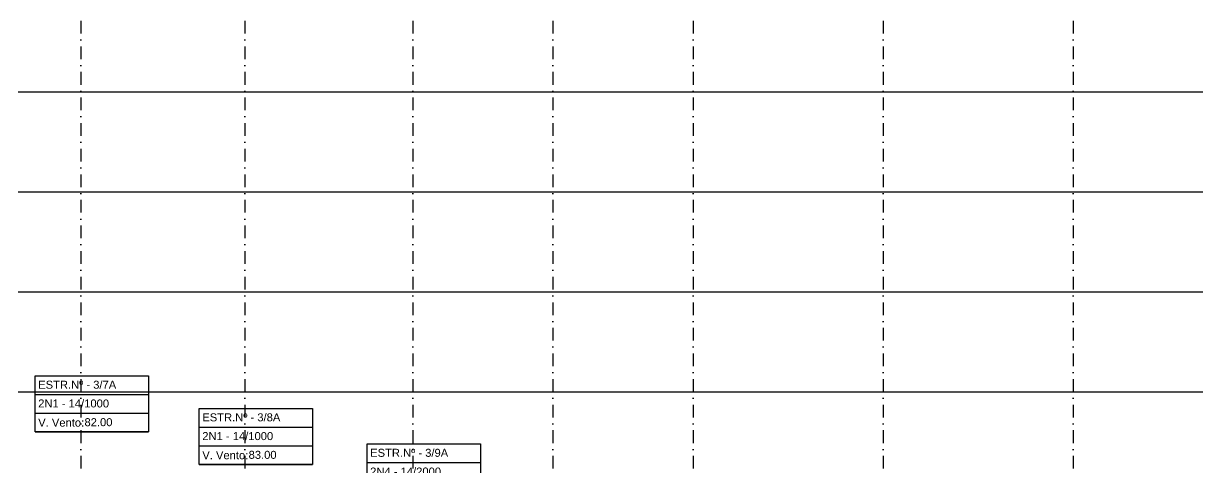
# Model space of a CAD drawing. Header units: metres. Extents: x -121 to 9872, y 3505 to 10721.
# Drawn here: x 3560 to 4147, y 9662 to 9884 of the extents above; entities that cross this region are included whole.
import ezdxf
from ezdxf.enums import TextEntityAlignment as Align

# ---------------------------------------------------------------- set-up
doc = ezdxf.new("R2010")
doc.units = ezdxf.units.M
doc.linetypes.add('DASHDOT', pattern=[25.4, 12.7, -6.35, 0, -6.35])
for name, color, linetype in [('Cabeçalho', 7, 'Continuous'), ('Grade', 9, 'Continuous'), ('Ind.Rot', 8, 'DASHDOT')]:
    doc.layers.add(name, color=color, linetype=linetype)
doc.styles.add('Arial', font='arial.ttf')
doc.styles.add('SIMM-PADRÃO_(TXT)', font='arial.ttf', dxfattribs={"height": 2})

# ---------------------------------------------------------------- blocks, each defined once
blk = doc.blocks.new('Bloco P Sup')
at = {"layer": 'Cabeçalho'}
blk.add_lwpolyline([(-11.66, -3.34), (44.97, -3.34), (44.97, -31.45), (-11.66, -31.45)], close=True, dxfattribs=at)
for points in [[(-11.66, -12.71), (44.97, -12.71)], [(-11.66, -22.08), (44.97, -22.08)], [(-11.66, -31.45), (44.97, -31.45)]]:
    blk.add_lwpolyline(points, dxfattribs=at)
at = {"layer": 'Cabeçalho', "style": 'Arial'}
blk.add_text('V. Vento:', height=4, dxfattribs=at).set_placement((-10.16, -26.77), align=Align.MIDDLE_LEFT)
at = {"layer": 'Cabeçalho', "style": 'SIMM-PADRÃO_(TXT)'}
for tag, p in [('ESTRUTURANUM', (-10.16, -11.03)), ('TIPO_ESFORÇO', (-10.16, -20.4)), ('VÃOVENTO', (12.97, -29.77))]:
    blk.add_attdef(tag, text='', height=4, dxfattribs=at).set_placement(p, align=Align.BOTTOM_LEFT)

msp = doc.modelspace()

# ---------------------------------------------------------------- linework, layer by layer
at = {"layer": 'Grade'}
for points in [[(0, 9850), (9859.453, 9850)], [(0, 9800), (9859.453, 9800)], [(0, 9750), (9859.453, 9750)], [(0, 9700), (9859.453, 9700)]]:
    msp.add_lwpolyline(points, dxfattribs=at)
at = {"layer": 'Ind.Rot', "linetype": 'DASHDOT', "ltscale": 0.5}
for points in [[(3588.665, 10500), (3588.665, 8300)], [(3670.665, 10500), (3670.665, 8300)], [(3754.535, 10500), (3754.535, 8300)], [(3824.536, 10500), (3824.536, 8300)], [(3894.536, 10500), (3894.536, 8300)], [(3989.536, 10500), (3989.536, 8300)], [(4084.536, 10500), (4084.536, 8300)]]:
    msp.add_lwpolyline(points, dxfattribs=at)

# ---------------------------------------------------------------- block references
at = {"layer": 'Cabeçalho'}
for p, values in [((3577.507, 9711.431), {'ESTRUTURANUM': 'ESTR.Nº - 3/7A', 'TIPO_ESFORÇO': '2N1 - 14/1000', 'VÃOVENTO': '82.00'}), ((3659.507, 9695.111), {'ESTRUTURANUM': 'ESTR.Nº - 3/8A', 'TIPO_ESFORÇO': '2N1 - 14/1000', 'VÃOVENTO': '83.00'}), ((3743.377, 9677.381), {'ESTRUTURANUM': 'ESTR.Nº - 3/9A', 'TIPO_ESFORÇO': '2N4 - 14/2000', 'VÃOVENTO': '77.00'})]:
    msp.add_blockref('Bloco P Sup', p, dxfattribs=at).add_auto_attribs(values)

doc.saveas('drawing.dxf')
